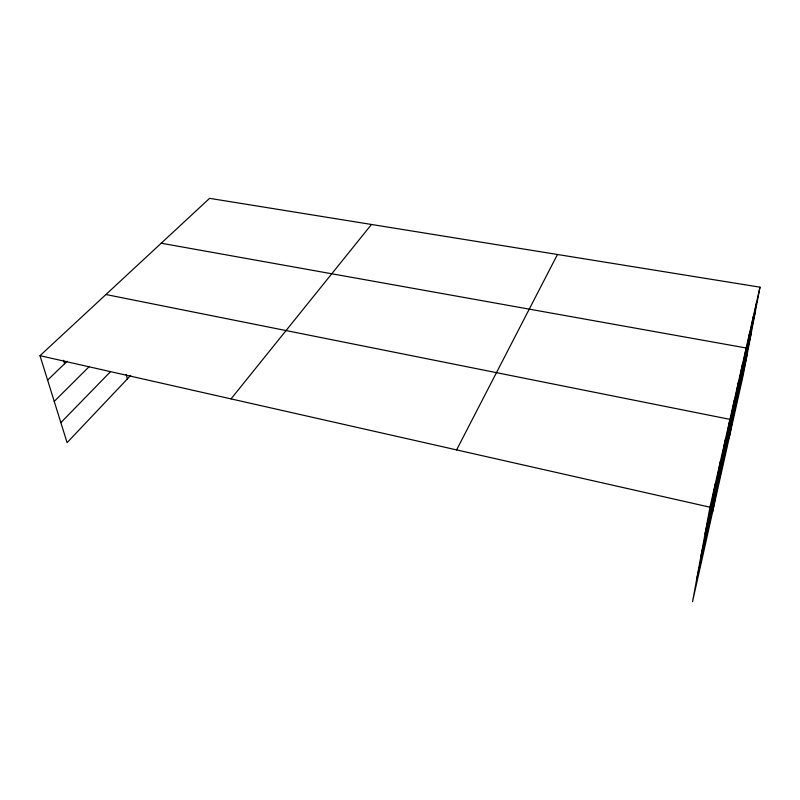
<?xml version="1.0" encoding="UTF-8"?>
<svg xmlns="http://www.w3.org/2000/svg" width="800" height="800" viewBox="0 0 800 800"><rect width="100%" height="100%" fill="white"/><g stroke="black" fill="none" stroke-linecap="round" stroke-linejoin="round"><path stroke-width="1.2" d="M760 287.18L709.96 507.2L692.54 601.66L743.29 374.74L760 287.18L209.59 198.34L40 355.69L67.09 442.65L130.69 375.42M710.38 510.32L715.32 483.66M715.49 487.73L720.42 461.23M720.37 466.15L725.29 439.82M712.59 512.01L729.94 419.37L105.93 294.52M729.38 426.36L734.25 400.39M733.54 407.97L738.39 382.19M737.53 390.32L742.36 364.74M729.09 438.23L746.17 347.99L161.23 243.22M745.06 357.06L749.83 331.89M748.61 341.37L753.35 316.41M752.02 326.27L756.74 301.52M696.5 580.17L747.14 354.56M705.02 533.99L755.32 311.72M700.74 557.18L751.23 333.14M456.59 449.9L557.46 254.49M231.03 398.89L371.47 224.47M60.86 422.65L110.41 371.77M54.24 401.39L89.44 366.37M47.61 380.1L67.2 361.23M40 355.69L709.96 507.2M63.59 360.26L64.61 363.72M126.18 374.37L127.34 378.95"/></g></svg>
